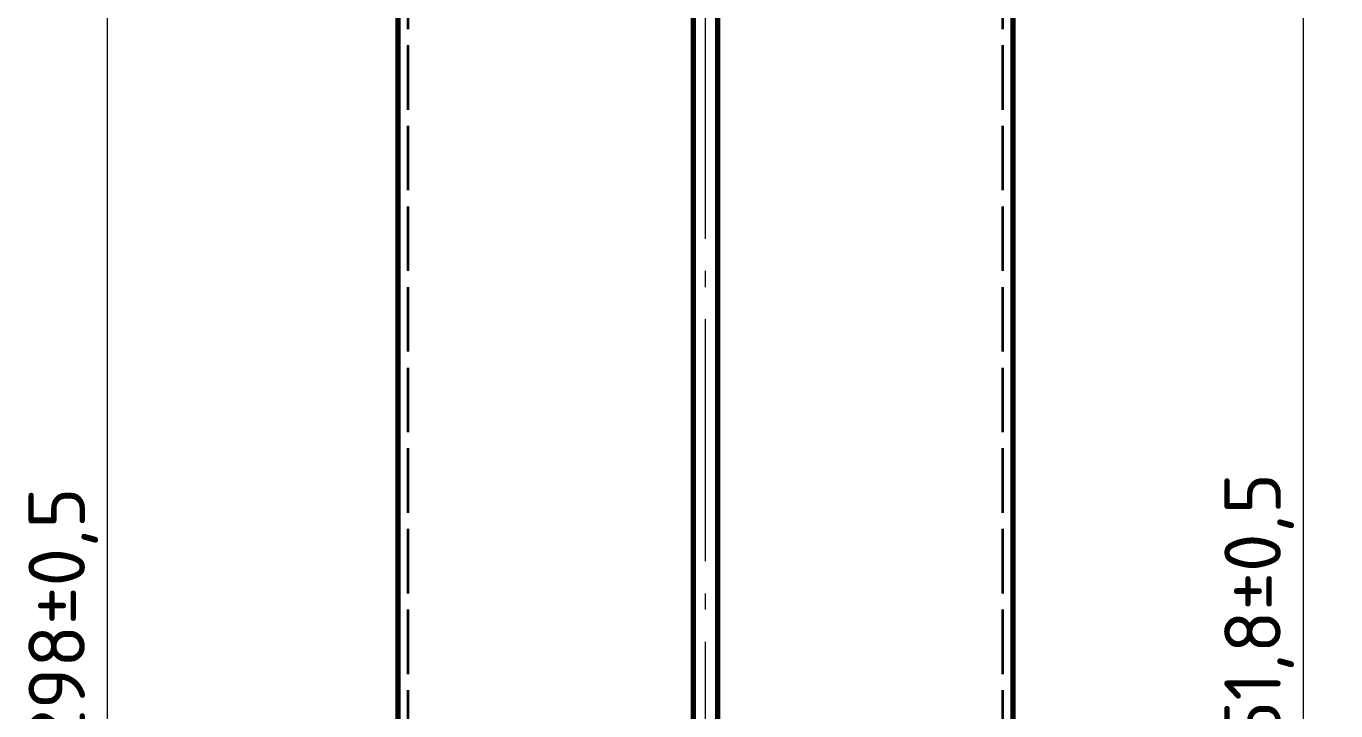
# Model space of a CAD drawing. Header units: millimetres. Extents: x 0 to 594, y 0 to 420.
# Drawn here: x 84.6 to 165.8, y 239.2 to 281.7 of the extents above; entities that cross this region are included whole.
import ezdxf

# ---------------------------------------------------------------- set-up
doc = ezdxf.new("R2010")
doc.units = ezdxf.units.MM
doc.linetypes.add('IRAM-E-TRAZOS', pattern=[5, 4, -1])
doc.linetypes.add('IRAM-F-TRAZO-PUNTO', pattern=[20, 15, -2, 1, -2])
for name, color, linetype, lineweight in [('01-VISIBLE', 7, 'CONTINUOUS', 70), ('02-OCULTA', 4, 'IRAM-E-TRAZOS', 35), ('03-EJE', 1, 'IRAM-F-TRAZO-PUNTO', 18), ('04-COTA', 3, 'CONTINUOUS', 18)]:
    doc.layers.add(name, color=color, linetype=linetype, lineweight=lineweight)
doc.styles.add('ISO3098', font='isocpeur.ttf')
doc.dimstyles.new('FLAMA-IRAM', dxfattribs={"dimtxt": 3.5, "dimasz": 3.5, "dimexe": 2, "dimexo": 1.5, "dimgap": 1, "dimtad": 1, "dimdec": 1, "dimtxsty": 'ISO3098', "dimblk": 'IRAM_FLECHA', "dimblk1": 'IRAM_FLECHA', "dimblk2": 'IRAM_FLECHA', "dimcen": 2.5, "dimclrd": 3, "dimclre": 3, "dimclrt": 3, "dimazin": 3, "dimtfac": 1, "dimtmove": 0, "dimatfit": 3, "dimlwd": 18, "dimlwe": 18})

# ---------------------------------------------------------------- blocks, each defined once
blk = doc.blocks.new('IRAM_FLECHA')
blk.add_solid([(0, 0), (-1, 0.125), (-1, -0.125)])

msp = doc.modelspace()

# ---------------------------------------------------------------- linework, layer by layer
at = {"layer": '01-VISIBLE'}
for p, q in [((107.675, 181.89), (107.675, 306.985)), ((125.975, 182), (125.975, 306.875)), ((127.475, 182), (127.475, 306.875)), ((145.775, 181.5), (145.775, 307.375))]:
    msp.add_line(p, q, dxfattribs=at)
at = {"layer": '02-OCULTA'}
for p, q in [((108.3, 181.5), (108.3, 307.375)), ((125.975, 182), (125.975, 306.875)), ((127.475, 182), (127.475, 306.875)), ((145.15, 181.5), (145.15, 307.375))]:
    msp.add_line(p, q, dxfattribs=at)
at = {"layer": '03-EJE'}
msp.add_line((126.725, 168.5), (126.725, 321.5), dxfattribs=at)

# ---------------------------------------------------------------- dimensions: what is measured, and where the dimension line sits
at = {"layer": '04-COTA'}
for base, p1, p2 in [((89.675, 170.5), (107.675, 170.5), (119.475, 319.5)), ((163.775, 181.5), (145.775, 181.5), (145.775, 307.3751))]:
    msp.add_linear_dim(base=base, p1=p1, p2=p2, angle=90, text='<>±0,5', dimstyle='FLAMA-IRAM', override={"dimlfac": 2}, dxfattribs=at).render()

doc.saveas('drawing.dxf')
